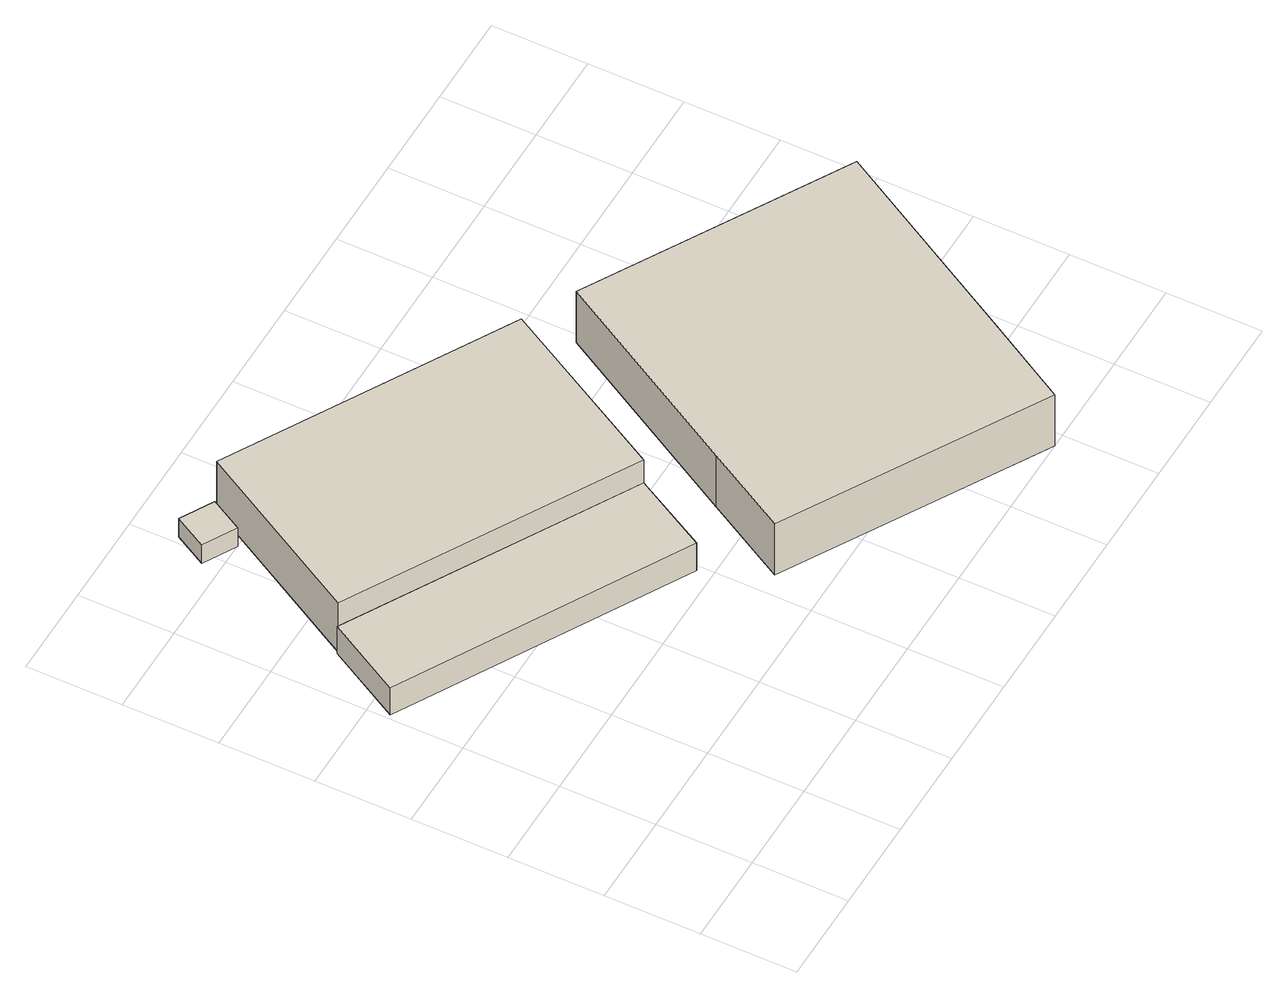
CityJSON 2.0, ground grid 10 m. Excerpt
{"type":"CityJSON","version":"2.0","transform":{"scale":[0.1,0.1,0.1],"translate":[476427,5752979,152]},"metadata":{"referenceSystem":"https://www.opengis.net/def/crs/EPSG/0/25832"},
"CityObjects":{
"building1":{"type":"Building","attributes":{"Gemeindeschluessel":"05766056","BezugspunktDach":"2000","function":"51009_1610","measuredHeight":3.69},"address":[{"country":"Germany"}],"geometry":[{"type":"Solid","lod":"1","boundaries":[[[[0,1,2,3,4]],[[5,6,7,8,9]],[[5,9,4,3]],[[6,5,3,2]],[[7,6,2,1]],[[8,7,1,0]],[[9,8,0,4]]]]}]},
"building2":{"type":"Building","attributes":{"Gemeindeschluessel":"05766056","BezugspunktDach":"2000","function":"31001_2020","measuredHeight":2.8},"address":[{"country":"Germany","locality":"Oerlinghausen","thoroughfareNumber":"2","thoroughfareName":"Robert-Kronfeld-Straße"}],"geometry":[{"type":"Solid","lod":"1","boundaries":[[[[10,11,12,13]],[[14,15,16,17]],[[14,17,13,12]],[[15,14,12,11]],[[16,15,11,10]],[[17,16,10,13]]]]}]},
"building3":{"type":"Building","attributes":{"Gemeindeschluessel":"05766056","BezugspunktDach":"2000","function":"31001_2431","measuredHeight":9.21},"address":[{"country":"Germany","locality":"Oerlinghausen","thoroughfareNumber":"2","thoroughfareName":"Robert-Kronfeld-Straße"}],"geometry":[{"type":"Solid","lod":"1","boundaries":[[[[18,19,20,21]],[[22,23,24,25]],[[22,25,21,20]],[[23,22,20,19]],[[24,23,19,18]],[[25,24,18,21]]]]}]},
"building4":{"type":"Building","attributes":{"Gemeindeschluessel":"05766056","BezugspunktDach":"2000","function":"31001_2431","measuredHeight":6.88},"address":[{"country":"Germany","locality":"Oerlinghausen","thoroughfareNumber":"2","thoroughfareName":"Robert-Kronfeld-Straße"}],"geometry":[{"type":"Solid","lod":"1","boundaries":[[[[26,27,28,29,30,31]],[[32,33,34,35,36,37]],[[32,37,31,30]],[[33,32,30,29]],[[34,33,29,28]],[[35,34,28,27]],[[36,35,27,26]],[[37,36,26,31]]]]}]}
},
"vertices":[
[50,456,42],[49,457,42],[5,378,42],[295,216,42],[338,294,42],[295,216,5],[5,378,5],[49,457,5],[50,456,5],[338,294,5],
[103,650,36],[84,616,36],[118,597,36],[137,631,36],[118,597,11],[84,616,11],[103,650,11],[137,631,11],
[152,637,73],[50,456,73],[338,294,73],[439,475,73],[338,294,6],[50,456,6],[152,637,6],[439,475,6],
[754,296,75],[491,446,75],[372,237,75],[323,150,75],[585,0,75],[635,87,75],[585,0,6],[323,150,6],[372,237,6],[491,446,6],[754,296,6],[635,87,6]
]}
